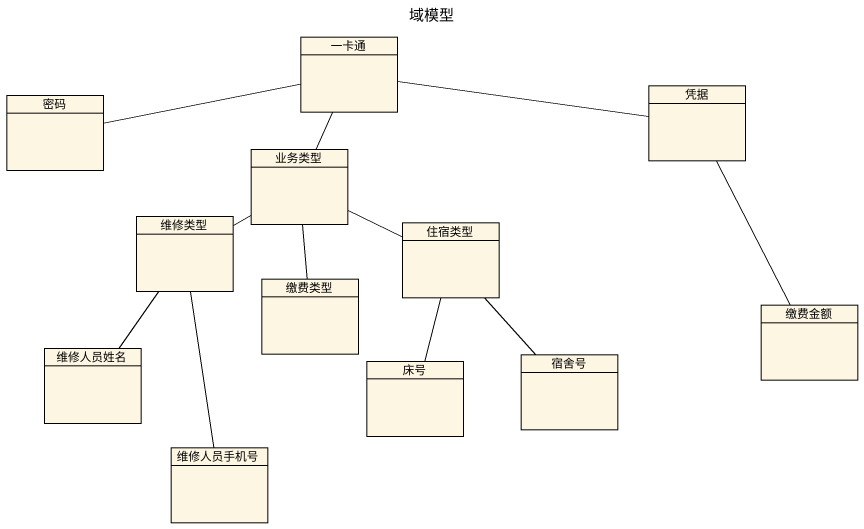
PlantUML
@startuml
title 域模型
hide circle
hide empty members
class 一卡通
class 密码
class 凭据
class 业务类型
class 维修类型
class 住宿类型
class 缴费类型
class 缴费金额
class 维修人员姓名
class 床号
class 宿舍号
class 维修人员手机号
一卡通 -- 业务类型
密码 -right- 一卡通
凭据 -left- 一卡通
凭据 -- 缴费金额
业务类型 -left- 维修类型
业务类型 -right- 住宿类型
维修类型 -- 维修人员手机号
住宿类型 -- 床号
缴费类型 -up- 业务类型
维修人员姓名 -up- 维修类型
宿舍号 -up- 住宿类型
@enduml
